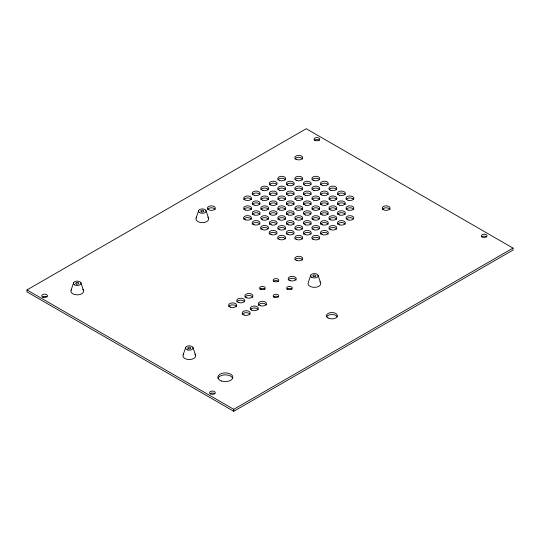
<?xml version="1.0" encoding="UTF-8"?>
<svg xmlns="http://www.w3.org/2000/svg" width="540" height="540" viewBox="0 0 540 540"><rect width="100%" height="100%" fill="white"/><g stroke="black" fill="none" stroke-linecap="round" stroke-linejoin="round"><path stroke-width="0.81" d="M71.057 290.209L73.609 282.731M196.128 218.005L198.673 210.519M183.134 354.915L185.679 347.436M310.75 275.225L308.198 282.71A6.406 3.699 0 0 0 315.225 287.334A6.406 3.699 0 0 0 319.937 281.819M27 289.94L306.234 128.722L513 248.096L513 250.06L233.766 411.277L27 291.904L27 289.94L233.766 409.313L513 248.096M318.026 275.225L320.578 282.71M205.956 210.519L208.501 218.005M192.962 347.436L195.507 354.915M80.885 282.731L83.43 290.209M233.766 409.313L233.766 411.277M287.003 289.224A2.828 1.633 0 0 1 291.897 289.163M314.449 140.333A2.828 1.633 0 0 1 319.343 140.333M209.999 393.849A2.828 1.633 0 0 1 214.893 393.849M42.674 297.243A2.828 1.633 0 0 1 47.115 296.906M326.612 316.865A5.501 3.179 0 0 1 331.925 314.51A5.501 3.179 0 0 1 337.244 316.865M242.278 314.415A4.03 2.329 0 0 1 246.166 312.687A4.03 2.329 0 0 1 250.06 314.415M228.737 306.599A4.03 2.329 0 0 1 232.632 304.877A4.03 2.329 0 0 1 236.527 306.599M244.985 297.223A4.03 2.329 0 0 1 248.879 295.495A4.03 2.329 0 0 1 252.767 297.223M236.857 301.914A4.03 2.329 0 0 1 240.226 300.206A4.03 2.329 0 0 1 244.249 301.347M258.377 305.64A4.03 2.329 0 0 1 261.887 303.332A4.03 2.329 0 0 1 266.308 305.039M250.398 309.724A4.03 2.329 0 0 1 254.293 308.003A4.03 2.329 0 0 1 258.188 309.724M273.497 297.007A2.828 1.633 0 0 1 278.397 297.007M259.963 289.197A2.828 1.633 0 0 1 264.857 289.197M273.497 281.381A2.828 1.633 0 0 1 278.397 281.381M312.046 189.79A3.922 2.261 0 0 1 315.826 188.116A3.922 2.261 0 0 1 319.613 189.79M303.521 194.71A3.922 2.261 0 0 1 307.3 193.037A3.922 2.261 0 0 1 311.087 194.71M277.803 210.067A3.922 2.261 0 0 1 281.212 207.826A3.922 2.261 0 0 1 285.512 209.48M294.988 199.638A3.922 2.261 0 0 1 298.775 197.957A3.922 2.261 0 0 1 302.562 199.638M286.463 204.559A3.922 2.261 0 0 1 290.25 202.885A3.922 2.261 0 0 1 294.037 204.559M269.804 213.86A3.922 2.261 0 0 1 276.588 213.86M329.096 189.79A3.922 2.261 0 0 1 332.883 188.116A3.922 2.261 0 0 1 336.67 189.79M261.279 218.781A3.922 2.261 0 0 1 265.181 217.667A3.922 2.261 0 0 1 268.454 219.328M260.793 229.115A3.922 2.261 0 0 1 264.067 227.462A3.922 2.261 0 0 1 267.968 228.569M320.571 194.71A3.922 2.261 0 0 1 324.358 193.037A3.922 2.261 0 0 1 328.138 194.71M312.046 199.638A3.922 2.261 0 0 1 315.826 197.957A3.922 2.261 0 0 1 319.613 199.638M303.521 204.559A3.922 2.261 0 0 1 307.3 202.885A3.922 2.261 0 0 1 311.087 204.559M294.988 209.48A3.922 2.261 0 0 1 299.288 207.826A3.922 2.261 0 0 1 302.697 210.067M286.463 214.407A3.922 2.261 0 0 1 290.25 212.726A3.922 2.261 0 0 1 294.037 214.407M481.775 236.939A2.828 1.633 0 0 1 486.668 236.939M252.268 224.195A3.922 2.261 0 0 1 256.048 222.521A3.922 2.261 0 0 1 259.834 224.195M252.362 214.407A3.922 2.261 0 0 1 256.142 212.726A3.922 2.261 0 0 1 259.929 214.407M260.888 209.48A3.922 2.261 0 0 1 264.674 207.806A3.922 2.261 0 0 1 268.454 209.48M277.938 199.638A3.922 2.261 0 0 1 281.725 197.957A3.922 2.261 0 0 1 285.512 199.638M286.463 194.71A3.922 2.261 0 0 1 290.25 193.037A3.922 2.261 0 0 1 294.037 194.71M320.571 184.869A3.922 2.261 0 0 1 324.358 183.188A3.922 2.261 0 0 1 328.138 184.869M294.988 159.023A3.922 2.261 0 0 1 298.775 157.349A3.922 2.261 0 0 1 302.562 159.023M294.988 179.948A3.922 2.261 0 0 1 298.775 178.268A3.922 2.261 0 0 1 302.562 179.948M303.912 184.322A3.922 2.261 0 0 1 307.814 183.209A3.922 2.261 0 0 1 311.087 184.869M269.318 234.043A3.922 2.261 0 0 1 273.105 232.362A3.922 2.261 0 0 1 276.885 234.043M269.413 224.249A3.922 2.261 0 0 1 272.687 222.595A3.922 2.261 0 0 1 276.588 223.702M277.938 219.328A3.922 2.261 0 0 1 281.725 217.647A3.922 2.261 0 0 1 285.512 219.328M329.096 199.638A3.922 2.261 0 0 1 332.883 197.957A3.922 2.261 0 0 1 336.67 199.638M337.622 194.71A3.922 2.261 0 0 1 341.408 193.037A3.922 2.261 0 0 1 345.195 194.71M320.571 204.559A3.922 2.261 0 0 1 324.358 202.885A3.922 2.261 0 0 1 328.138 204.559M312.046 209.48A3.922 2.261 0 0 1 315.826 207.806A3.922 2.261 0 0 1 319.613 209.48M303.912 213.86A3.922 2.261 0 0 1 310.696 213.86M286.463 224.249A3.922 2.261 0 0 1 290.25 222.575A3.922 2.261 0 0 1 294.037 224.249M294.988 219.328A3.922 2.261 0 0 1 298.775 217.647A3.922 2.261 0 0 1 302.562 219.328M277.844 238.964A3.922 2.261 0 0 1 281.63 237.283A3.922 2.261 0 0 1 285.417 238.964M277.938 229.169A3.922 2.261 0 0 1 281.725 227.495A3.922 2.261 0 0 1 285.512 229.169M346.147 199.638A3.922 2.261 0 0 1 349.933 197.957A3.922 2.261 0 0 1 353.72 199.638M286.369 234.043A3.922 2.261 0 0 1 290.156 232.362A3.922 2.261 0 0 1 293.942 234.043M288.293 280.031A4.03 2.329 0 0 1 292.187 278.303A4.03 2.329 0 0 1 296.082 280.031M207.596 209.48A3.922 2.261 0 0 1 211.383 207.806A3.922 2.261 0 0 1 215.17 209.48M277.938 179.948A3.922 2.261 0 0 1 281.725 178.268A3.922 2.261 0 0 1 285.512 179.948M260.888 189.79A3.922 2.261 0 0 1 264.674 188.116A3.922 2.261 0 0 1 268.454 189.79M252.362 194.71A3.922 2.261 0 0 1 256.142 193.037A3.922 2.261 0 0 1 259.929 194.71M269.413 184.869A3.922 2.261 0 0 1 272.687 183.209A3.922 2.261 0 0 1 276.588 184.322M243.83 199.638A3.922 2.261 0 0 1 247.617 197.957A3.922 2.261 0 0 1 251.404 199.638M277.938 189.79A3.922 2.261 0 0 1 281.725 188.116A3.922 2.261 0 0 1 285.512 189.79M286.463 184.869A3.922 2.261 0 0 1 290.25 183.188A3.922 2.261 0 0 1 294.037 184.869M269.413 194.71A3.922 2.261 0 0 1 273.2 193.037A3.922 2.261 0 0 1 276.979 194.71M252.362 204.559A3.922 2.261 0 0 1 256.142 202.885A3.922 2.261 0 0 1 259.929 204.559M260.888 199.638A3.922 2.261 0 0 1 264.674 197.957A3.922 2.261 0 0 1 268.454 199.638M243.736 219.274A3.922 2.261 0 0 1 247.523 217.593A3.922 2.261 0 0 1 251.309 219.274M243.83 209.48A3.922 2.261 0 0 1 247.617 207.806A3.922 2.261 0 0 1 251.404 209.48M312.046 179.948A3.922 2.261 0 0 1 315.32 178.288A3.922 2.261 0 0 1 319.221 179.401M294.988 189.79A3.922 2.261 0 0 1 298.775 188.116A3.922 2.261 0 0 1 302.562 189.79M269.413 204.559A3.922 2.261 0 0 1 273.2 202.885A3.922 2.261 0 0 1 276.979 204.559M312.046 219.328A3.922 2.261 0 0 1 315.32 217.667A3.922 2.261 0 0 1 319.221 218.781M337.622 204.559A3.922 2.261 0 0 1 341.408 202.885A3.922 2.261 0 0 1 345.195 204.559M329.096 209.48A3.922 2.261 0 0 1 332.883 207.806A3.922 2.261 0 0 1 336.67 209.48M320.571 214.407A3.922 2.261 0 0 1 324.358 212.726A3.922 2.261 0 0 1 328.138 214.407M303.912 223.702A3.922 2.261 0 0 1 307.814 222.595A3.922 2.261 0 0 1 311.087 224.249M346.147 209.48A3.922 2.261 0 0 1 349.933 207.806A3.922 2.261 0 0 1 353.72 209.48M294.988 229.169A3.922 2.261 0 0 1 298.775 227.495A3.922 2.261 0 0 1 302.562 229.169M337.622 214.407A3.922 2.261 0 0 1 341.408 212.726A3.922 2.261 0 0 1 345.195 214.407M320.571 224.249A3.922 2.261 0 0 1 324.358 222.575A3.922 2.261 0 0 1 328.138 224.249M329.096 219.328A3.922 2.261 0 0 1 332.883 217.647A3.922 2.261 0 0 1 336.67 219.328M303.521 234.097A3.922 2.261 0 0 1 307.3 232.416A3.922 2.261 0 0 1 311.087 234.097M312.046 229.169A3.922 2.261 0 0 1 315.32 227.516A3.922 2.261 0 0 1 319.221 228.629M294.988 239.018A3.922 2.261 0 0 1 298.775 237.344A3.922 2.261 0 0 1 302.562 239.018M346.538 218.781A3.922 2.261 0 0 1 353.329 218.781M329.096 229.169A3.922 2.261 0 0 1 332.883 227.495A3.922 2.261 0 0 1 336.67 229.169M337.622 224.249A3.922 2.261 0 0 1 341.408 222.575A3.922 2.261 0 0 1 345.195 224.249M320.571 234.097A3.922 2.261 0 0 1 324.358 232.416A3.922 2.261 0 0 1 328.138 234.097M312.046 239.018A3.922 2.261 0 0 1 315.826 237.344A3.922 2.261 0 0 1 319.613 239.018M382.388 209.48A3.922 2.261 0 0 1 386.174 207.806A3.922 2.261 0 0 1 389.954 209.48M294.988 259.936A3.922 2.261 0 0 1 298.775 258.262A3.922 2.261 0 0 1 302.562 259.936M194.866 354.024A6.406 3.699 0 0 1 189.317 359.573A6.406 3.699 0 0 1 183.775 354.024M82.796 289.319A6.406 3.699 0 0 1 77.247 294.867A6.406 3.699 0 0 1 71.699 289.319M207.86 217.114A6.406 3.699 0 0 1 202.311 222.656A6.406 3.699 0 0 1 196.769 217.114M218.072 378.095A7.533 4.354 0 0 1 225.349 374.868A7.533 4.354 0 0 1 232.625 378.095M274.536 281.637A2.828 1.633 0 0 0 278.775 280.226A2.828 1.633 0 0 0 274.536 278.816A2.828 1.633 0 0 0 274.536 281.637M287.53 289.217A2.828 1.633 0 0 0 292.228 288.428A2.828 1.633 0 0 0 288.691 286.477A2.828 1.633 0 0 0 287.53 289.217M315.482 140.596A2.828 1.633 0 0 0 319.721 139.178A2.828 1.633 0 0 0 315.482 137.768A2.828 1.633 0 0 0 315.482 140.596M210.451 393.849A2.828 1.633 0 0 0 215.177 393.12A2.828 1.633 0 0 0 211.714 391.122A2.828 1.633 0 0 0 210.451 393.849M43.173 297.196A2.828 1.633 0 0 0 47.412 295.785A2.828 1.633 0 0 0 43.173 294.368A2.828 1.633 0 0 0 43.173 297.196M328.037 317.959A5.501 3.179 0 0 0 337.244 316.535A5.501 3.179 0 0 0 330.507 312.647A5.501 3.179 0 0 0 328.037 317.959M244.154 315.063A4.03 2.329 0 0 0 250.202 313.051A4.03 2.329 0 0 0 244.154 311.033A4.03 2.329 0 0 0 244.154 315.063M230.621 307.247A4.03 2.329 0 0 0 236.669 305.235A4.03 2.329 0 0 0 230.621 303.217A4.03 2.329 0 0 0 230.621 307.247M246.861 297.871A4.03 2.329 0 0 0 252.909 295.859A4.03 2.329 0 0 0 246.861 293.841A4.03 2.329 0 0 0 246.861 297.871M238.741 302.562A4.03 2.329 0 0 0 244.789 300.544A4.03 2.329 0 0 0 238.741 298.532A4.03 2.329 0 0 0 238.741 302.562M260.395 305.687A4.03 2.329 0 0 0 266.443 303.669A4.03 2.329 0 0 0 260.395 301.658A4.03 2.329 0 0 0 260.395 305.687M251.438 310.007A4.03 2.329 0 0 0 258.188 308.961A4.03 2.329 0 0 0 253.247 306.113A4.03 2.329 0 0 0 251.438 310.007M274.536 297.27A2.828 1.633 0 0 0 278.775 295.859A2.828 1.633 0 0 0 274.536 294.442A2.828 1.633 0 0 0 274.536 297.27M260.996 289.454A2.828 1.633 0 0 0 265.235 288.043A2.828 1.633 0 0 0 260.996 286.625A2.828 1.633 0 0 0 260.996 289.454M482.227 236.939A2.828 1.633 0 0 0 486.952 236.21A2.828 1.633 0 0 0 483.489 234.212A2.828 1.633 0 0 0 482.227 236.939M296.008 159.239A3.922 2.261 0 0 0 302.562 158.227A3.922 2.261 0 0 0 297.763 155.453A3.922 2.261 0 0 0 296.008 159.239M296.818 180.522A3.922 2.261 0 0 0 302.697 178.565A3.922 2.261 0 0 0 296.818 176.6A3.922 2.261 0 0 0 296.818 180.522M305.343 185.443A3.922 2.261 0 0 0 311.222 183.485A3.922 2.261 0 0 0 305.343 181.528A3.922 2.261 0 0 0 305.343 185.443M313.868 190.37A3.922 2.261 0 0 0 319.748 188.406A3.922 2.261 0 0 0 313.868 186.449A3.922 2.261 0 0 0 313.868 190.37M287.476 185.085A3.922 2.261 0 0 0 294.037 184.072A3.922 2.261 0 0 0 289.238 181.298A3.922 2.261 0 0 0 287.476 185.085M290.176 280.678A4.03 2.329 0 0 0 296.224 278.667A4.03 2.329 0 0 0 290.176 276.649A4.03 2.329 0 0 0 290.176 280.678M383.4 209.696A3.922 2.261 0 0 0 389.954 208.683A3.922 2.261 0 0 0 385.155 205.916A3.922 2.261 0 0 0 383.4 209.696M347.976 200.212A3.922 2.261 0 0 0 353.855 198.254A3.922 2.261 0 0 0 347.976 196.29A3.922 2.261 0 0 0 347.976 200.212M339.451 195.291A3.922 2.261 0 0 0 345.33 193.334A3.922 2.261 0 0 0 339.451 191.369A3.922 2.261 0 0 0 339.451 195.291M330.925 190.37A3.922 2.261 0 0 0 336.798 188.406A3.922 2.261 0 0 0 330.925 186.449A3.922 2.261 0 0 0 330.925 190.37M322.394 185.443A3.922 2.261 0 0 0 328.273 183.485A3.922 2.261 0 0 0 322.394 181.528A3.922 2.261 0 0 0 322.394 185.443M313.868 180.522A3.922 2.261 0 0 0 319.748 178.565A3.922 2.261 0 0 0 313.868 176.6A3.922 2.261 0 0 0 313.868 180.522M330.925 219.901A3.922 2.261 0 0 0 336.798 217.944A3.922 2.261 0 0 0 330.925 215.987A3.922 2.261 0 0 0 330.925 219.901M339.451 224.822A3.922 2.261 0 0 0 345.33 222.865A3.922 2.261 0 0 0 339.451 220.907A3.922 2.261 0 0 0 339.451 224.822M322.394 214.981A3.922 2.261 0 0 0 328.273 213.023A3.922 2.261 0 0 0 322.394 211.059A3.922 2.261 0 0 0 322.394 214.981M313.868 210.06A3.922 2.261 0 0 0 319.748 208.096A3.922 2.261 0 0 0 313.868 206.138A3.922 2.261 0 0 0 313.868 210.06M305.343 205.132A3.922 2.261 0 0 0 311.222 203.175A3.922 2.261 0 0 0 305.343 201.218A3.922 2.261 0 0 0 305.343 205.132M279.767 180.522A3.922 2.261 0 0 0 285.64 178.565A3.922 2.261 0 0 0 279.767 176.6A3.922 2.261 0 0 0 279.767 180.522M296.818 190.37A3.922 2.261 0 0 0 302.697 188.406A3.922 2.261 0 0 0 296.818 186.449A3.922 2.261 0 0 0 296.818 190.37M305.343 195.291A3.922 2.261 0 0 0 311.222 193.334A3.922 2.261 0 0 0 305.343 191.369A3.922 2.261 0 0 0 305.343 195.291M322.394 234.671A3.922 2.261 0 0 0 328.273 232.713A3.922 2.261 0 0 0 322.394 230.749A3.922 2.261 0 0 0 322.394 234.671M313.058 239.234A3.922 2.261 0 0 0 319.613 238.221A3.922 2.261 0 0 0 314.813 235.447A3.922 2.261 0 0 0 313.058 239.234M330.925 229.75A3.922 2.261 0 0 0 336.798 227.786A3.922 2.261 0 0 0 330.925 225.828A3.922 2.261 0 0 0 330.925 229.75M313.868 200.212A3.922 2.261 0 0 0 319.748 198.254A3.922 2.261 0 0 0 313.868 196.29A3.922 2.261 0 0 0 313.868 200.212M321.584 204.775A3.922 2.261 0 0 0 328.138 203.762A3.922 2.261 0 0 0 323.339 200.988A3.922 2.261 0 0 0 321.584 204.775M330.925 210.06A3.922 2.261 0 0 0 336.798 208.096A3.922 2.261 0 0 0 330.925 206.138A3.922 2.261 0 0 0 330.925 210.06M339.451 214.981A3.922 2.261 0 0 0 345.33 213.023A3.922 2.261 0 0 0 339.451 211.059A3.922 2.261 0 0 0 339.451 214.981M347.976 219.901A3.922 2.261 0 0 0 353.855 217.944A3.922 2.261 0 0 0 347.976 215.987A3.922 2.261 0 0 0 347.976 219.901M305.343 214.981A3.922 2.261 0 0 0 311.222 213.023A3.922 2.261 0 0 0 305.343 211.059A3.922 2.261 0 0 0 305.343 214.981M313.868 219.901A3.922 2.261 0 0 0 319.748 217.944A3.922 2.261 0 0 0 313.868 215.987A3.922 2.261 0 0 0 313.868 219.901M296.818 210.06A3.922 2.261 0 0 0 302.697 208.096A3.922 2.261 0 0 0 296.818 206.138A3.922 2.261 0 0 0 296.818 210.06M288.293 205.132A3.922 2.261 0 0 0 294.172 203.175A3.922 2.261 0 0 0 288.293 201.218A3.922 2.261 0 0 0 288.293 205.132M279.767 200.212A3.922 2.261 0 0 0 285.64 198.254A3.922 2.261 0 0 0 279.767 196.29A3.922 2.261 0 0 0 279.767 200.212M270.425 185.085A3.922 2.261 0 0 0 276.979 184.072A3.922 2.261 0 0 0 272.18 181.298A3.922 2.261 0 0 0 270.425 185.085M279.767 190.37A3.922 2.261 0 0 0 285.64 188.406A3.922 2.261 0 0 0 279.767 186.449A3.922 2.261 0 0 0 279.767 190.37M288.293 195.291A3.922 2.261 0 0 0 294.172 193.334A3.922 2.261 0 0 0 288.293 191.369A3.922 2.261 0 0 0 288.293 195.291M296.818 200.212A3.922 2.261 0 0 0 302.697 198.254A3.922 2.261 0 0 0 296.818 196.29A3.922 2.261 0 0 0 296.818 200.212M321.584 194.933A3.922 2.261 0 0 0 328.138 193.914A3.922 2.261 0 0 0 323.339 191.147A3.922 2.261 0 0 0 321.584 194.933M330.925 200.212A3.922 2.261 0 0 0 336.798 198.254A3.922 2.261 0 0 0 330.925 196.29A3.922 2.261 0 0 0 330.925 200.212M339.451 205.132A3.922 2.261 0 0 0 345.33 203.175A3.922 2.261 0 0 0 339.451 201.218A3.922 2.261 0 0 0 339.451 205.132M347.976 210.06A3.922 2.261 0 0 0 353.855 208.096A3.922 2.261 0 0 0 347.976 206.138A3.922 2.261 0 0 0 347.976 210.06M199.651 212.625A3.767 2.174 0 0 0 205.956 211.646A3.767 2.174 0 0 0 201.339 208.98A3.767 2.174 0 0 0 199.651 212.625M313.632 276.541A1.505 0.871 0 0 0 315.893 275.791A1.505 0.871 0 0 0 313.632 275.036A1.505 0.871 0 0 0 313.632 276.541M311.722 277.331A3.767 2.174 0 0 0 318.026 276.352A3.767 2.174 0 0 0 313.416 273.685A3.767 2.174 0 0 0 311.722 277.331M187.434 349.88A3.767 2.174 0 0 0 193.091 347.996A3.767 2.174 0 0 0 187.434 346.113A3.767 2.174 0 0 0 187.434 349.88M201.562 211.835A1.505 0.871 0 0 0 203.823 211.086A1.505 0.871 0 0 0 201.562 210.33A1.505 0.871 0 0 0 201.562 211.835M288.293 224.822A3.922 2.261 0 0 0 294.172 222.865A3.922 2.261 0 0 0 288.293 220.907A3.922 2.261 0 0 0 288.293 224.822M279.767 219.901A3.922 2.261 0 0 0 285.64 217.944A3.922 2.261 0 0 0 279.767 215.987A3.922 2.261 0 0 0 279.767 219.901M296.008 219.544A3.922 2.261 0 0 0 302.562 218.531A3.922 2.261 0 0 0 297.763 215.757A3.922 2.261 0 0 0 296.008 219.544M270.425 194.933A3.922 2.261 0 0 0 276.979 193.914A3.922 2.261 0 0 0 272.18 191.147A3.922 2.261 0 0 0 270.425 194.933M262.71 190.37A3.922 2.261 0 0 0 268.589 188.406A3.922 2.261 0 0 0 262.71 186.449A3.922 2.261 0 0 0 262.71 190.37M254.185 195.291A3.922 2.261 0 0 0 260.064 193.334A3.922 2.261 0 0 0 254.185 191.369A3.922 2.261 0 0 0 254.185 195.291M262.71 200.212A3.922 2.261 0 0 0 268.589 198.254A3.922 2.261 0 0 0 262.71 196.29A3.922 2.261 0 0 0 262.71 200.212M270.425 204.775A3.922 2.261 0 0 0 276.979 203.762A3.922 2.261 0 0 0 272.18 200.988A3.922 2.261 0 0 0 270.425 204.775M279.767 210.06A3.922 2.261 0 0 0 285.64 208.096A3.922 2.261 0 0 0 279.767 206.138A3.922 2.261 0 0 0 279.767 210.06M288.293 214.981A3.922 2.261 0 0 0 294.172 213.023A3.922 2.261 0 0 0 288.293 211.059A3.922 2.261 0 0 0 288.293 214.981M296.818 260.516A3.922 2.261 0 0 0 302.697 258.552A3.922 2.261 0 0 0 296.818 256.594A3.922 2.261 0 0 0 296.818 260.516M322.394 224.822A3.922 2.261 0 0 0 328.273 222.865A3.922 2.261 0 0 0 322.394 220.907A3.922 2.261 0 0 0 322.394 224.822M313.868 229.75A3.922 2.261 0 0 0 319.748 227.786A3.922 2.261 0 0 0 313.868 225.828A3.922 2.261 0 0 0 313.868 229.75M305.343 234.671A3.922 2.261 0 0 0 311.222 232.713A3.922 2.261 0 0 0 305.343 230.749A3.922 2.261 0 0 0 305.343 234.671M296.818 239.591A3.922 2.261 0 0 0 302.697 237.634A3.922 2.261 0 0 0 296.818 235.676A3.922 2.261 0 0 0 296.818 239.591M288.198 234.617A3.922 2.261 0 0 0 294.077 232.659A3.922 2.261 0 0 0 288.198 230.695A3.922 2.261 0 0 0 288.198 234.617M296.818 229.75A3.922 2.261 0 0 0 302.697 227.786A3.922 2.261 0 0 0 296.818 225.828A3.922 2.261 0 0 0 296.818 229.75M305.343 224.822A3.922 2.261 0 0 0 311.222 222.865A3.922 2.261 0 0 0 305.343 220.907A3.922 2.261 0 0 0 305.343 224.822M188.568 348.752A1.505 0.871 0 0 0 190.829 347.996A1.505 0.871 0 0 0 188.568 347.24A1.505 0.871 0 0 0 188.568 348.752M270.425 214.623A3.922 2.261 0 0 0 276.979 213.604A3.922 2.261 0 0 0 272.18 210.836A3.922 2.261 0 0 0 270.425 214.623M262.71 210.06A3.922 2.261 0 0 0 268.589 208.096A3.922 2.261 0 0 0 262.71 206.138A3.922 2.261 0 0 0 262.71 210.06M254.185 205.132A3.922 2.261 0 0 0 260.064 203.175A3.922 2.261 0 0 0 254.185 201.218A3.922 2.261 0 0 0 254.185 205.132M244.85 199.854A3.922 2.261 0 0 0 251.404 198.841A3.922 2.261 0 0 0 246.605 196.067A3.922 2.261 0 0 0 244.85 199.854M245.66 210.06A3.922 2.261 0 0 0 251.539 208.096A3.922 2.261 0 0 0 245.66 206.138A3.922 2.261 0 0 0 245.66 210.06M254.185 214.981A3.922 2.261 0 0 0 260.064 213.023A3.922 2.261 0 0 0 254.185 211.059A3.922 2.261 0 0 0 254.185 214.981M262.71 219.901A3.922 2.261 0 0 0 268.589 217.944A3.922 2.261 0 0 0 262.71 215.987A3.922 2.261 0 0 0 262.71 219.901M271.235 224.822A3.922 2.261 0 0 0 277.115 222.865A3.922 2.261 0 0 0 271.235 220.907A3.922 2.261 0 0 0 271.235 224.822M279.767 229.75A3.922 2.261 0 0 0 285.64 227.786A3.922 2.261 0 0 0 279.767 225.828A3.922 2.261 0 0 0 279.767 229.75M279.673 239.537A3.922 2.261 0 0 0 285.545 237.58A3.922 2.261 0 0 0 279.673 235.622A3.922 2.261 0 0 0 279.673 239.537M271.141 234.617A3.922 2.261 0 0 0 277.02 232.659A3.922 2.261 0 0 0 271.141 230.695A3.922 2.261 0 0 0 271.141 234.617M262.615 229.696A3.922 2.261 0 0 0 268.495 227.732A3.922 2.261 0 0 0 262.615 225.774A3.922 2.261 0 0 0 262.615 229.696M254.09 224.768A3.922 2.261 0 0 0 259.969 222.811A3.922 2.261 0 0 0 254.09 220.853A3.922 2.261 0 0 0 254.09 224.768M245.565 219.847A3.922 2.261 0 0 0 251.444 217.89A3.922 2.261 0 0 0 245.565 215.933A3.922 2.261 0 0 0 245.565 219.847M208.609 209.696A3.922 2.261 0 0 0 215.17 208.683A3.922 2.261 0 0 0 210.371 205.916A3.922 2.261 0 0 0 208.609 209.696M221.582 381.017A7.533 4.354 0 0 0 232.882 377.251A7.533 4.354 0 0 0 221.582 373.478A7.533 4.354 0 0 0 221.582 381.017M74.581 284.83A3.767 2.174 0 0 0 80.885 283.851A3.767 2.174 0 0 0 76.268 281.192A3.767 2.174 0 0 0 74.581 284.83M76.491 284.047A1.505 0.871 0 0 0 78.752 283.291A1.505 0.871 0 0 0 76.491 282.535A1.505 0.871 0 0 0 76.491 284.047"/></g></svg>
